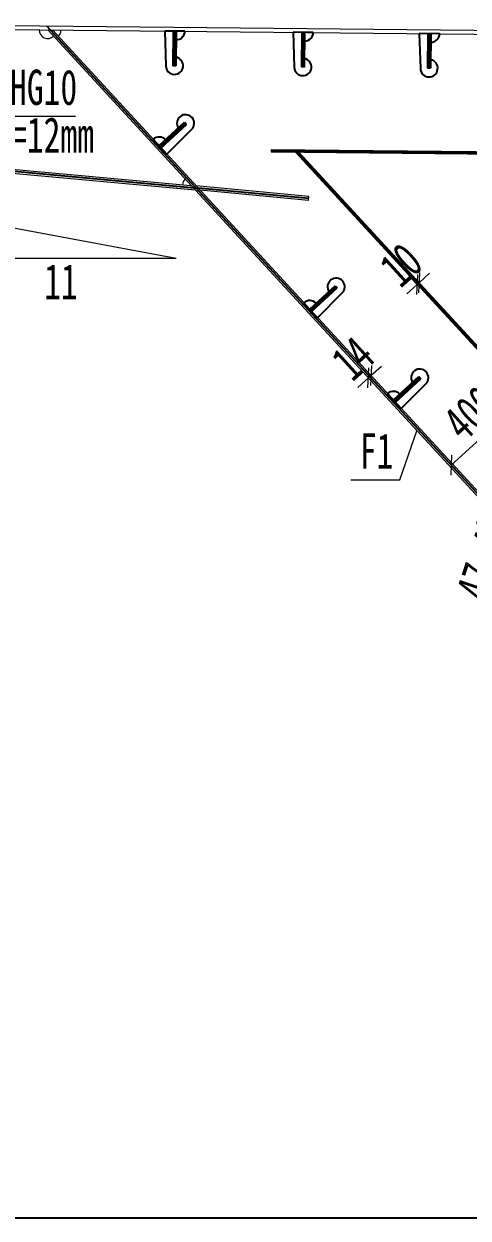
# Model space of a CAD drawing. Header units: millimetres. Extents: x -89049 to 410567, y -307459 to -100425.
# Drawn here: x 153201 to 155000, y -153251 to -148416 of the extents above; entities that cross this region are included whole.
import ezdxf
from ezdxf.enums import TextEntityAlignment as Align

# ---------------------------------------------------------------- set-up
doc = ezdxf.new("R2010")
doc.units = ezdxf.units.MM
doc.layers.get('Defpoints').update_dxf_attribs({"color": 8})
for name, color, linetype, lineweight in [('文字', 7, 'Continuous', 15), ('细实线', 4, 'Continuous', 15), ('钢板粗线', 1, 'Continuous', 25), ('钢板细线', 6, 'Continuous', 15)]:
    doc.layers.add(name, color=color, linetype=linetype, lineweight=lineweight)
doc.styles.add('111', font='', dxfattribs={"width": 0.7})
doc.styles.add('BM_Dim', font='', dxfattribs={"width": 0.85})
doc.styles.get('111').set_extended_font_data('仿宋_GB2312')
doc.styles.get('BM_Dim').set_extended_font_data('仿宋_GB2312')
doc.dimstyles.new('200', dxfattribs={"dimscale": 0, "dimtxt": 2.5, "dimasz": 1, "dimexe": 1, "dimexo": 1, "dimgap": 0.6, "dimtad": 1, "dimdec": 0, "dimdsep": 46, "dimtxsty": '111', "dimblk": 'OBLIQUE', "dimcen": 0, "dimclrd": 4, "dimclre": 4, "dimclrt": 4, "dimadec": 1, "dimazin": 2, "dimtfac": 1, "dimtdec": 0, "dimtix": 1, "dimtmove": 2, "dimatfit": 3, "dimfxl": 4, "dimfxlon": 1, "dimtolj": 1, "dimlwd": -1, "dimlwe": -1, "dimarcsym": 0})

# ---------------------------------------------------------------- blocks, each defined once
blk = doc.blocks.new('_Oblique')
at = {"color": 0, "linetype": 'ByBlock', "lineweight": -2}
blk.add_line((-0.5, -0.5), (0.5, 0.5), dxfattribs=at)
blk = doc.blocks.new('*D3516')
at = {"layer": 'Defpoints', "color": 0, "transparency": 16777216}
for p in [(163951.1, -147425.5), (153292.7, -148415.6), (163951.1, -148426.2)]:
    blk.add_point(p, dxfattribs=at)
at = {"layer": '细实线', "color": 4, "transparency": 16777216}
for p, q in [((153292.7, -147654.1), (153292.7, -147368.3)), ((163951.1, -147654.1), (163951.1, -147368.3)), ((153292.7, -147425.5), (163951.1, -147425.5))]:
    blk.add_line(p, q, dxfattribs=at)
at = {"layer": '细实线', "color": 4, "transparency": 16777216, "xscale": 57.14285714285715, "yscale": 57.14285714285715, "zscale": 57.14285714285715, "rotation": 180}
blk.add_blockref('_Oblique', (153292.7, -147425.5), dxfattribs=at)
at = {"layer": '细实线', "color": 4, "transparency": 16777216, "xscale": 57.14285714285715, "yscale": 57.14285714285715, "zscale": 57.14285714285715}
blk.add_blockref('_Oblique', (163951.1, -147425.5), dxfattribs=at)
at = {"layer": '细实线', "color": 4, "transparency": 16777216, "insert": (158621.9, -147323.2), "char_height": 142.86, "attachment_point": 5, "style": '111'}
blk.add_mtext('\\A1;10658', dxfattribs=at)
blk = doc.blocks.new('14-160加劲 有过焊孔')
at = {"layer": 'Defpoints'}
blk.add_line((38609.4, 31489.3), (38609.4, 31629.3), dxfattribs=at)
at = {"layer": '钢板粗线', "color": 7}
for p, q in [((38603.4, 31489.3), (38603.4, 31629.3)), ((38603.4, 31629.3), (38615.4, 31629.3)), ((38615.4, 31489.3), (38615.4, 31629.3)), ((38650.4, 31489.3), (38644.3, 31630.8)), ((38568.4, 31489.3), (38650.4, 31489.3))]:
    blk.add_line(p, q, dxfattribs=at)
for centre, start, end in [((38609.4, 31629.3), 2.441, 260.1291), ((38603.4, 31489.3), 90, 180)]:
    blk.add_arc(centre, 35, start, end, dxfattribs=at)
blk = doc.blocks.new('*D3524')
at = {"layer": 'Defpoints', "color": 0, "transparency": 16777216}
for p in [(154606.2, -149840.1), (154606.7, -149861.4), (154617.1, -149852)]:
    blk.add_point(p, dxfattribs=at)
at = {"layer": '细实线', "color": 4, "transparency": 16777216}
for p, q in [((154595.9, -149849.5), (154557.4, -149807.3)), ((154606.2, -149840.1), (154567.8, -149797.8)), ((154606.2, -149840.1), (154648.5, -149801.6)), ((154595.9, -149849.5), (154553.6, -149888)), ((154595.9, -149849.5), (154606.2, -149840.1))]:
    blk.add_line(p, q, dxfattribs=at)
at = {"layer": '细实线', "color": 4, "transparency": 16777216, "xscale": 57.14285714285715, "yscale": 57.14285714285715, "zscale": 57.14285714285715}
for p, rotation in [((154595.9, -149849.5), 42.30941180379739), ((154606.2, -149840.1), 222.3094118037974)]:
    blk.add_blockref('_Oblique', p, dxfattribs=dict(at, rotation=rotation))
at = {"layer": '细实线', "color": 4, "transparency": 16777216, "insert": (154533.3, -149770.3), "char_height": 142.86, "attachment_point": 5, "rotation": 42.3094, "style": '111'}
blk.add_mtext('\\A1;14', dxfattribs=at)
blk = doc.blocks.new('*D3525')
at = {"layer": 'Defpoints', "color": 0, "transparency": 16777216}
for p in [(154801.4, -149464.5), (154812, -149491), (154819.4, -149484.2)]:
    blk.add_point(p, dxfattribs=at)
at = {"layer": '细实线', "color": 4, "transparency": 16777216}
for p, q in [((154794, -149471.2), (154755.6, -149428.9)), ((154801.4, -149464.5), (154762.9, -149422.2)), ((154801.4, -149464.5), (154843.7, -149426)), ((154794, -149471.2), (154751.8, -149509.7)), ((154794, -149471.2), (154801.4, -149464.5))]:
    blk.add_line(p, q, dxfattribs=at)
at = {"layer": '细实线', "color": 4, "transparency": 16777216, "xscale": 57.14285714285715, "yscale": 57.14285714285715, "zscale": 57.14285714285715}
for p, rotation in [((154794, -149471.2), 42.31909851144874), ((154801.4, -149464.5), 222.3190985114487)]:
    blk.add_blockref('_Oblique', p, dxfattribs=dict(at, rotation=rotation))
at = {"layer": '细实线', "color": 4, "transparency": 16777216, "insert": (154728.9, -149392.2), "char_height": 142.86, "attachment_point": 5, "rotation": 42.3191, "style": '111'}
blk.add_mtext('\\A1;10', dxfattribs=at)
blk = doc.blocks.new('*D3526')
at = {"layer": 'Defpoints', "color": 0, "transparency": 16777216}
for p in [(155227, -149933.7), (155267.9, -149978.7), (154972.2, -150247.9)]:
    blk.add_point(p, dxfattribs=at)
at = {"layer": '细实线', "color": 4, "transparency": 16777216}
for p, q in [((155229.4, -149936.4), (155188.5, -149891.5)), ((154931.3, -150203), (155227, -149933.7)), ((154933.7, -150205.6), (154892.8, -150160.7))]:
    blk.add_line(p, q, dxfattribs=at)
at = {"layer": '细实线', "color": 4, "transparency": 16777216, "xscale": 57.14285714285715, "yscale": 57.14285714285715, "zscale": 57.14285714285715}
for p, rotation in [((155227, -149933.7), 42.31909851126607), ((154931.3, -150203), 222.319098511266)]:
    blk.add_blockref('_Oblique', p, dxfattribs=dict(at, rotation=rotation))
at = {"layer": '细实线', "color": 4, "transparency": 16777216, "insert": (155010.3, -149992.8), "char_height": 142.86, "attachment_point": 5, "rotation": 42.3191, "style": '111'}
blk.add_mtext('\\A1;400', dxfattribs=at)
blk = doc.blocks.new('12-140加劲 有过焊孔')
at = {"layer": 'Defpoints'}
blk.add_line((0, 0), (0, 140), dxfattribs=at)
at = {"layer": '钢板粗线', "color": 7}
for p, q in [((-6, 0), (-6, 140)), ((-6, 140), (6, 140)), ((6, 0), (6, 140)), ((41, 0), (35, 141.5)), ((-41, 0), (41, 0))]:
    blk.add_line(p, q, dxfattribs=at)
for centre, start, end in [((0, 140), 2.441, 260.1291), ((-6, 0), 90, 180)]:
    blk.add_arc(centre, 35, start, end, dxfattribs=at)
blk = doc.blocks.new('*D3580')
at = {"layer": 'Defpoints', "color": 0, "transparency": 16777216}
for p in [(153052.8, -147769.5), (153052.8, -148445.7), (153292.7, -148435.9)]:
    blk.add_point(p, dxfattribs=at)
at = {"layer": '细实线', "color": 4, "transparency": 16777216}
for p, q in [((153052.8, -147998.1), (153052.8, -147712.4)), ((153292.7, -147998.1), (153292.7, -147712.4)), ((153052.8, -147769.5), (152995.6, -147769.5)), ((153292.7, -147769.5), (153052.8, -147769.5)), ((153292.7, -147769.5), (153349.8, -147769.5))]:
    blk.add_line(p, q, dxfattribs=at)
at = {"layer": '细实线', "color": 4, "transparency": 16777216, "xscale": 57.14285714285715, "yscale": 57.14285714285715, "zscale": 57.14285714285715}
blk.add_blockref('_Oblique', (153052.8, -147769.5), dxfattribs=at)
at = {"layer": '细实线', "color": 4, "transparency": 16777216, "xscale": 57.14285714285715, "yscale": 57.14285714285715, "zscale": 57.14285714285715, "rotation": 180}
blk.add_blockref('_Oblique', (153292.7, -147769.5), dxfattribs=at)
at = {"layer": '细实线', "color": 4, "transparency": 16777216, "insert": (153172.7, -147667.3), "char_height": 142.86, "attachment_point": 5, "style": '111'}
blk.add_mtext('\\A1;240', dxfattribs=at)
blk = doc.blocks.new('*D3584')
at = {"layer": 'Defpoints', "color": 0, "transparency": 16777216}
for p in [(153308.4, -148452), (155205.4, -150655.9), (155323.7, -150683.7), (155364.1, -150683.7), (162437, -150683.7)]:
    blk.add_point(p, dxfattribs=at)
at = {"layer": '细实线', "color": 4, "transparency": 16777216}
blk.add_line((155266.5, -150683.7), (155145.8, -150683.7), dxfattribs=at)
blk.add_arc((155364.1, -150683.7), 161.2, 132.6489, 180, dxfattribs=at)
at = {"layer": '细实线', "color": 4, "transparency": 16777216, "xscale": 57.14285714285715, "yscale": 57.14285714285715, "zscale": 57.14285714285715}
for p, rotation in [((155254.9, -150565.2), 42.64891912976078), ((155203, -150683.7), 270)]:
    blk.add_blockref('_Oblique', p, dxfattribs=dict(at, rotation=rotation))
at = {"layer": '细实线', "color": 4, "transparency": 16777216, "insert": (155065.4, -150585.8), "char_height": 142.857, "attachment_point": 5, "rotation": 71.8543, "style": '111'}
blk.add_mtext('\\A1;47.4%%d', dxfattribs=at)

msp = doc.modelspace()

# ---------------------------------------------------------------- linework, layer by layer
at = {"layer": 'Defpoints'}
for p, q in [((153292.7, -148424.5), (155373.7, -150683.7)), ((151018.3, -148817.8), (153906.8, -149080.9)), ((154302.7, -148930.7), (155549.1, -150283.7)), ((154354.7, -149123.8), (153906.8, -149080.9))]:
    msp.add_line(p, q, dxfattribs=at)
msp.add_lwpolyline([(146566.6, -138634.1), (168566.6, -138634.1), (168566.6, -153251.3), (146566.6, -153251.3)], close=True, dxfattribs=at)
at = {"layer": 'Defpoints', "color": 8, "elevation": 0}
msp.add_lwpolyline([(154202.7, -148929.7), (157648.8, -148964.2)], dxfattribs=at)
at = {"layer": '细实线'}
for p, q in [((153141.7, -148790.4), (153410.5, -148790.4)), ((152962.9, -149204.9), (153818.4, -149364.9)), ((152962.9, -149364.9), (153818.4, -149364.9)), ((154724, -150262.6), (154792.3, -150064.4)), ((154524.4, -150262.6), (154724, -150262.6))]:
    msp.add_line(p, q, dxfattribs=at)
at = {"layer": '钢板细线'}
for p, q in [((153298, -148440.6), (155364.1, -150683.7)), ((153317.2, -148440.8), (155383.2, -150683.7)), ((151030.3, -148810.8), (153877.9, -149070.2)), ((151030.3, -148826.9), (153894.1, -149087.7)), ((154202.8, -148924.7), (154202.7, -148934.7)), ((154300.5, -148935.7), (155537.6, -150278.7)), ((154314.2, -148935.8), (155551.2, -150278.7))]:
    msp.add_line(p, q, dxfattribs=at)
at = {"layer": '钢板细线', "color": 7}
for p, q in [((154355.5, -149115.8), (153898.6, -149072.1)), ((154353.9, -149131.7), (153914.9, -149089.7)), ((154353.9, -149131.7), (154355.5, -149115.8))]:
    msp.add_line(p, q, dxfattribs=at)
at = {"layer": '钢板细线', "elevation": 0}
for points in [[(150968.3, -148401.3), (159751.1, -148489.2), (164589.1, -148416.6)], [(150968.3, -148417.3), (159751.1, -148505.2), (164589.1, -148432.6)], [(154202.7, -148934.7), (157648.7, -148969.2)], [(154202.8, -148924.7), (157648.8, -148959.2)]]:
    msp.add_lwpolyline(points, dxfattribs=at)
at = {"layer": '钢板细线'}
for centre, start, end in [((153298, -148440.6), 179.4263, 312.3094), ((153317.2, -148440.8), 312.3094, 359.4263), ((153877.9, -149070.2), 132.6489, 174.8359)]:
    msp.add_arc(centre, 35, start, end, dxfattribs=at)

# ---------------------------------------------------------------- block references
at = {"layer": '细实线', "rotation": 179.4262908401}
for p in [(153812.3, -148445.7), (154332, -148451), (154843.1, -148456.1)]:
    msp.add_blockref('12-140加劲 有过焊孔', p, dxfattribs=at)
at = {"layer": '钢板细线'}
for p, rotation in [((104433.8, -141850), 312.6489191297555), ((105043.6, -142511.9), 312.648919129774), ((105382.3, -142879.7), 312.6489191297598)]:
    msp.add_blockref('14-160加劲 有过焊孔', p, dxfattribs=dict(at, rotation=rotation))

# ---------------------------------------------------------------- texts
at = {"layer": '文字', "style": 'BM_Dim', "width": 0.7}
for s, p in [('HG10', (153281.2, -148787.3)), ('t=12mm', (153281.2, -148980.2)), ('11', (153351.5, -149574.2)), ('F1', (154629.4, -150259.5))]:
    msp.add_text(s, height=142.86, dxfattribs=at).set_placement(p, align=Align.BOTTOM_CENTER)

# ---------------------------------------------------------------- dimensions: what is measured, and where the dimension line sits
at = {"layer": '细实线'}
for base, p1, p2, override, picture, middle in [((163951.1, -147425.5), (153292.7, -148415.6), (163951.1, -148426.2), {"dimscale": 57.142857, "dimtxsty": '111', "dimblk": 'Oblique'}, '*D3516', (158621.9, -147323.2)), ((153052.8, -147769.5), (153292.7, -148435.9), (153052.8, -148445.7), {"dimscale": 57.142857, "dimblk": 'Oblique'}, '*D3580', (153172.7, -147667.3))]:
    dim = msp.add_linear_dim(base=base, p1=p1, p2=p2, dimstyle='200', override=override, dxfattribs=at)
    dim.commit()
    dim.dimension.update_dxf_attribs({"geometry": picture, "text_midpoint": middle})
dim = msp.add_angular_dim_2l(base=(155205.4, -150655.9), line1=((153308.4, -148452), (155364.1, -150683.7)), line2=((162437, -150683.7), (155323.7, -150683.7)), dimstyle='200', override={"dimscale": 57.142857, "dimblk": 'Oblique'}, dxfattribs=at)
dim.commit()
dim.dimension.update_dxf_attribs({"geometry": '*D3584', "text_midpoint": (155065.4, -150585.8), "dimtype": 162})
for p1, p2, distance, picture, middle in [((154812, -149491), (154819.4, -149484.2), 26.7, '*D3525', (154728.9, -149392.2)), ((154606.7, -149861.4), (154617.1, -149852), 16.1, '*D3524', (154533.3, -149770.3)), ((154972.2, -150247.9), (155267.9, -149978.7), 60.7, '*D3526', (155010.3, -149992.8))]:
    dim = msp.add_aligned_dim(p1=p1, p2=p2, distance=distance, dimstyle='200', override={"dimscale": 57.142857, "dimblk": 'Oblique'}, dxfattribs=at)
    dim.commit()
    dim.dimension.update_dxf_attribs({"geometry": picture, "text_midpoint": middle})

doc.saveas('drawing.dxf')
